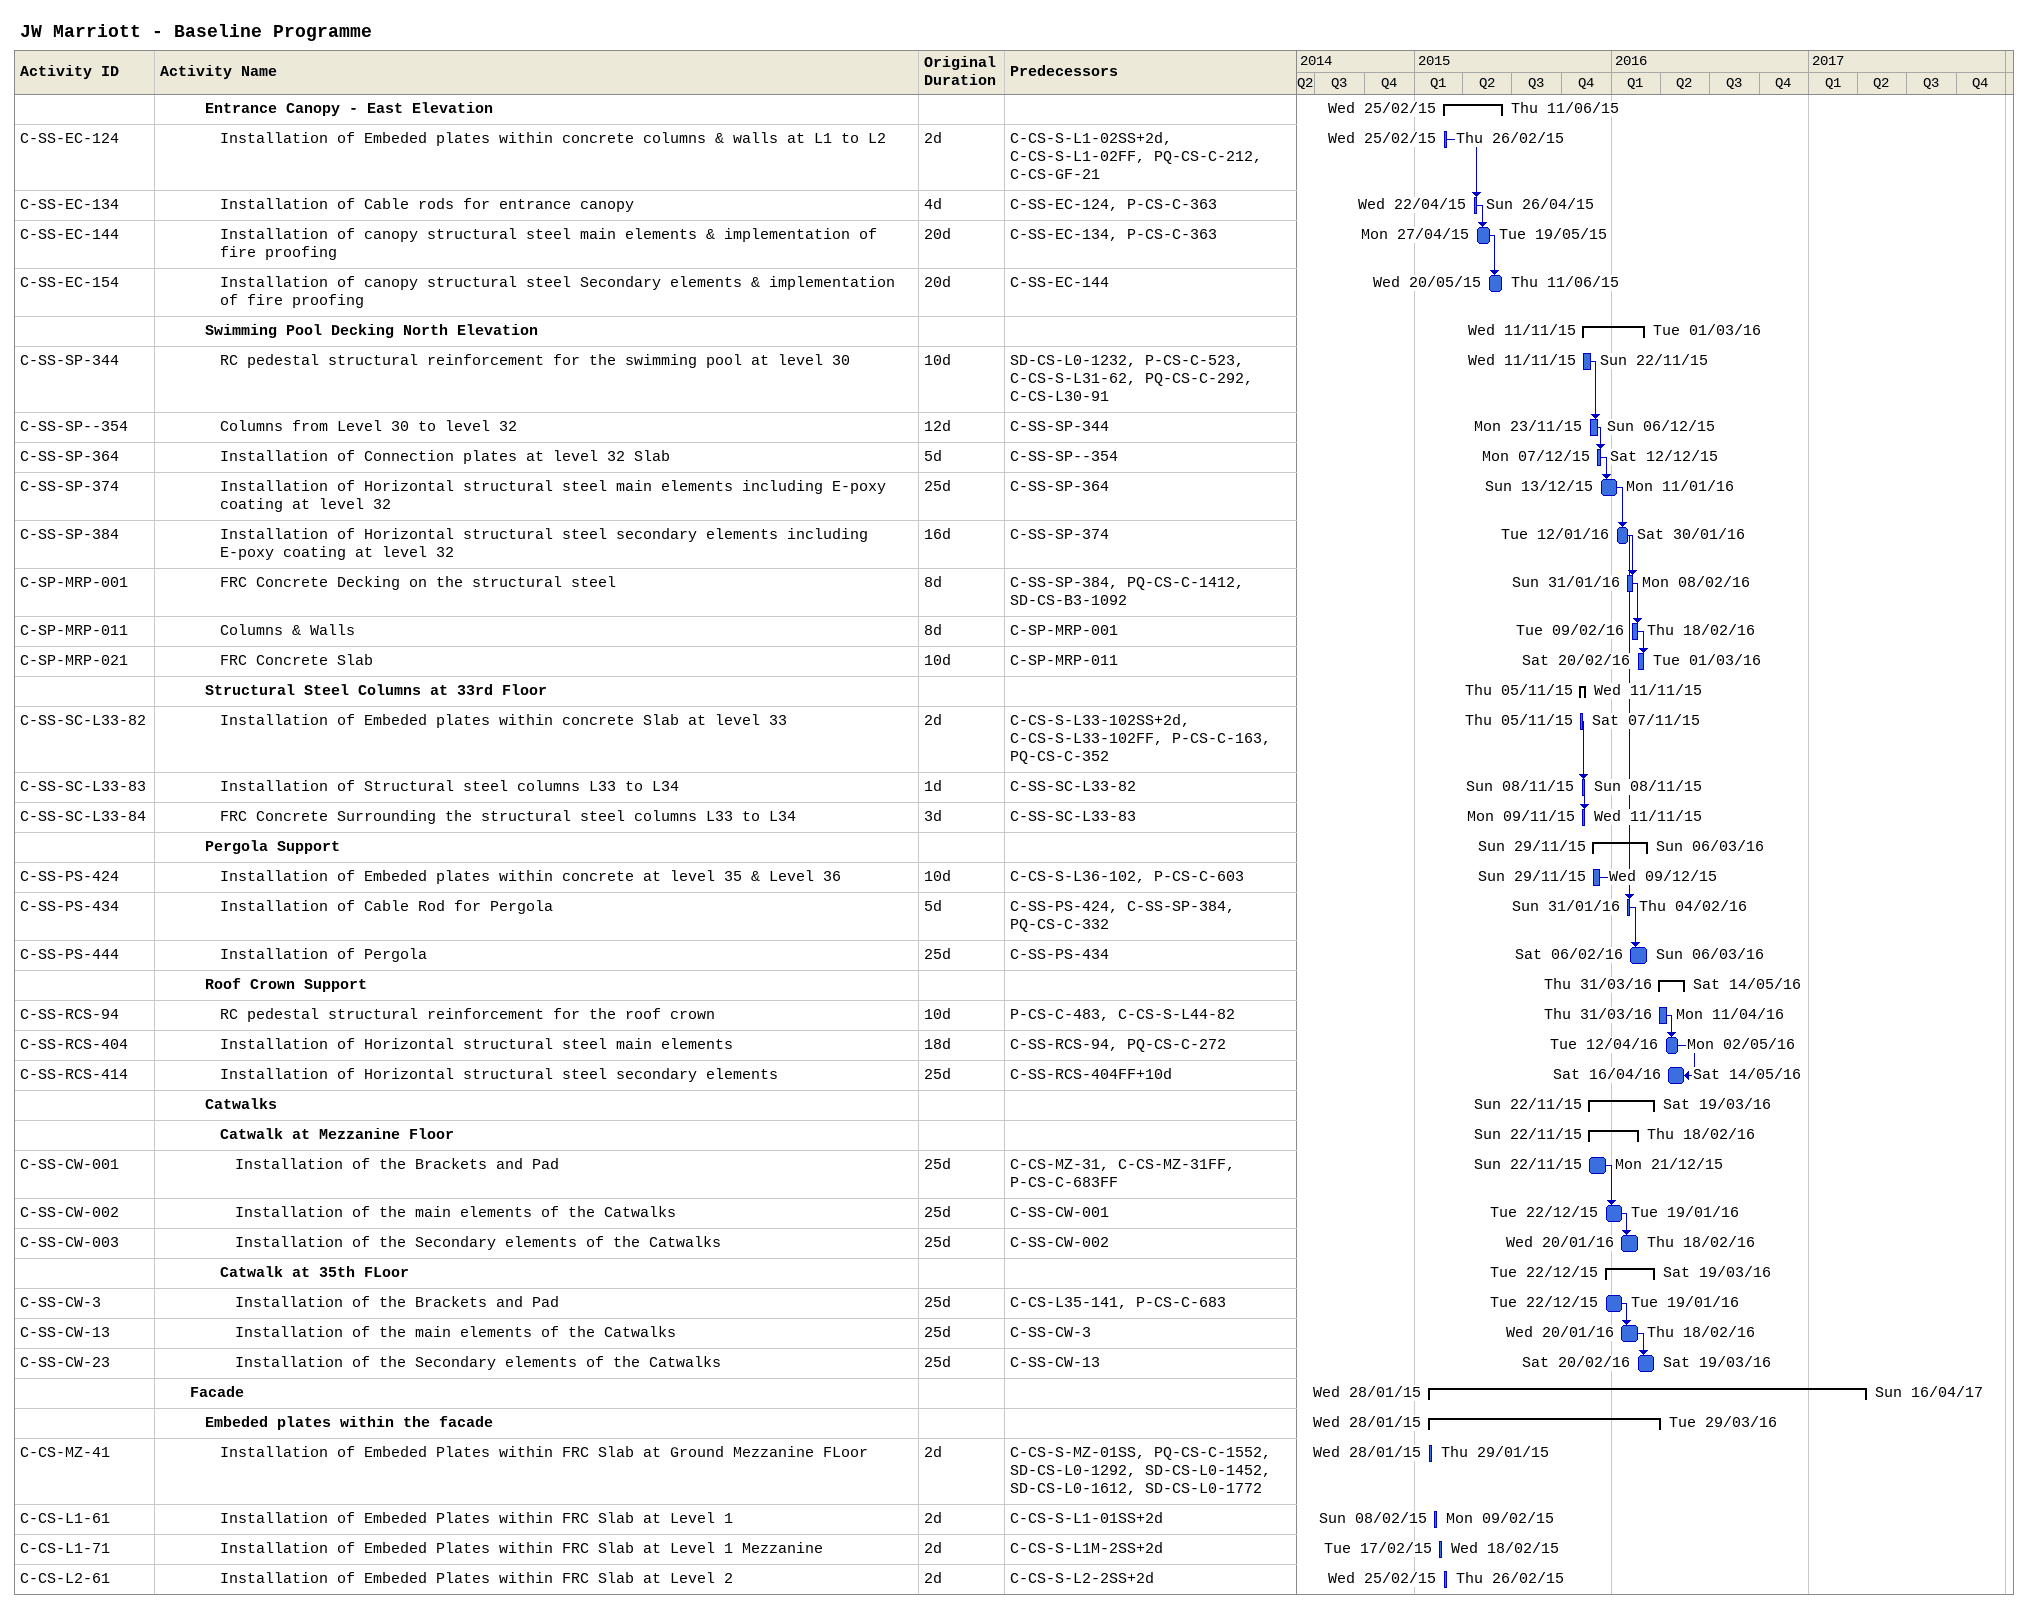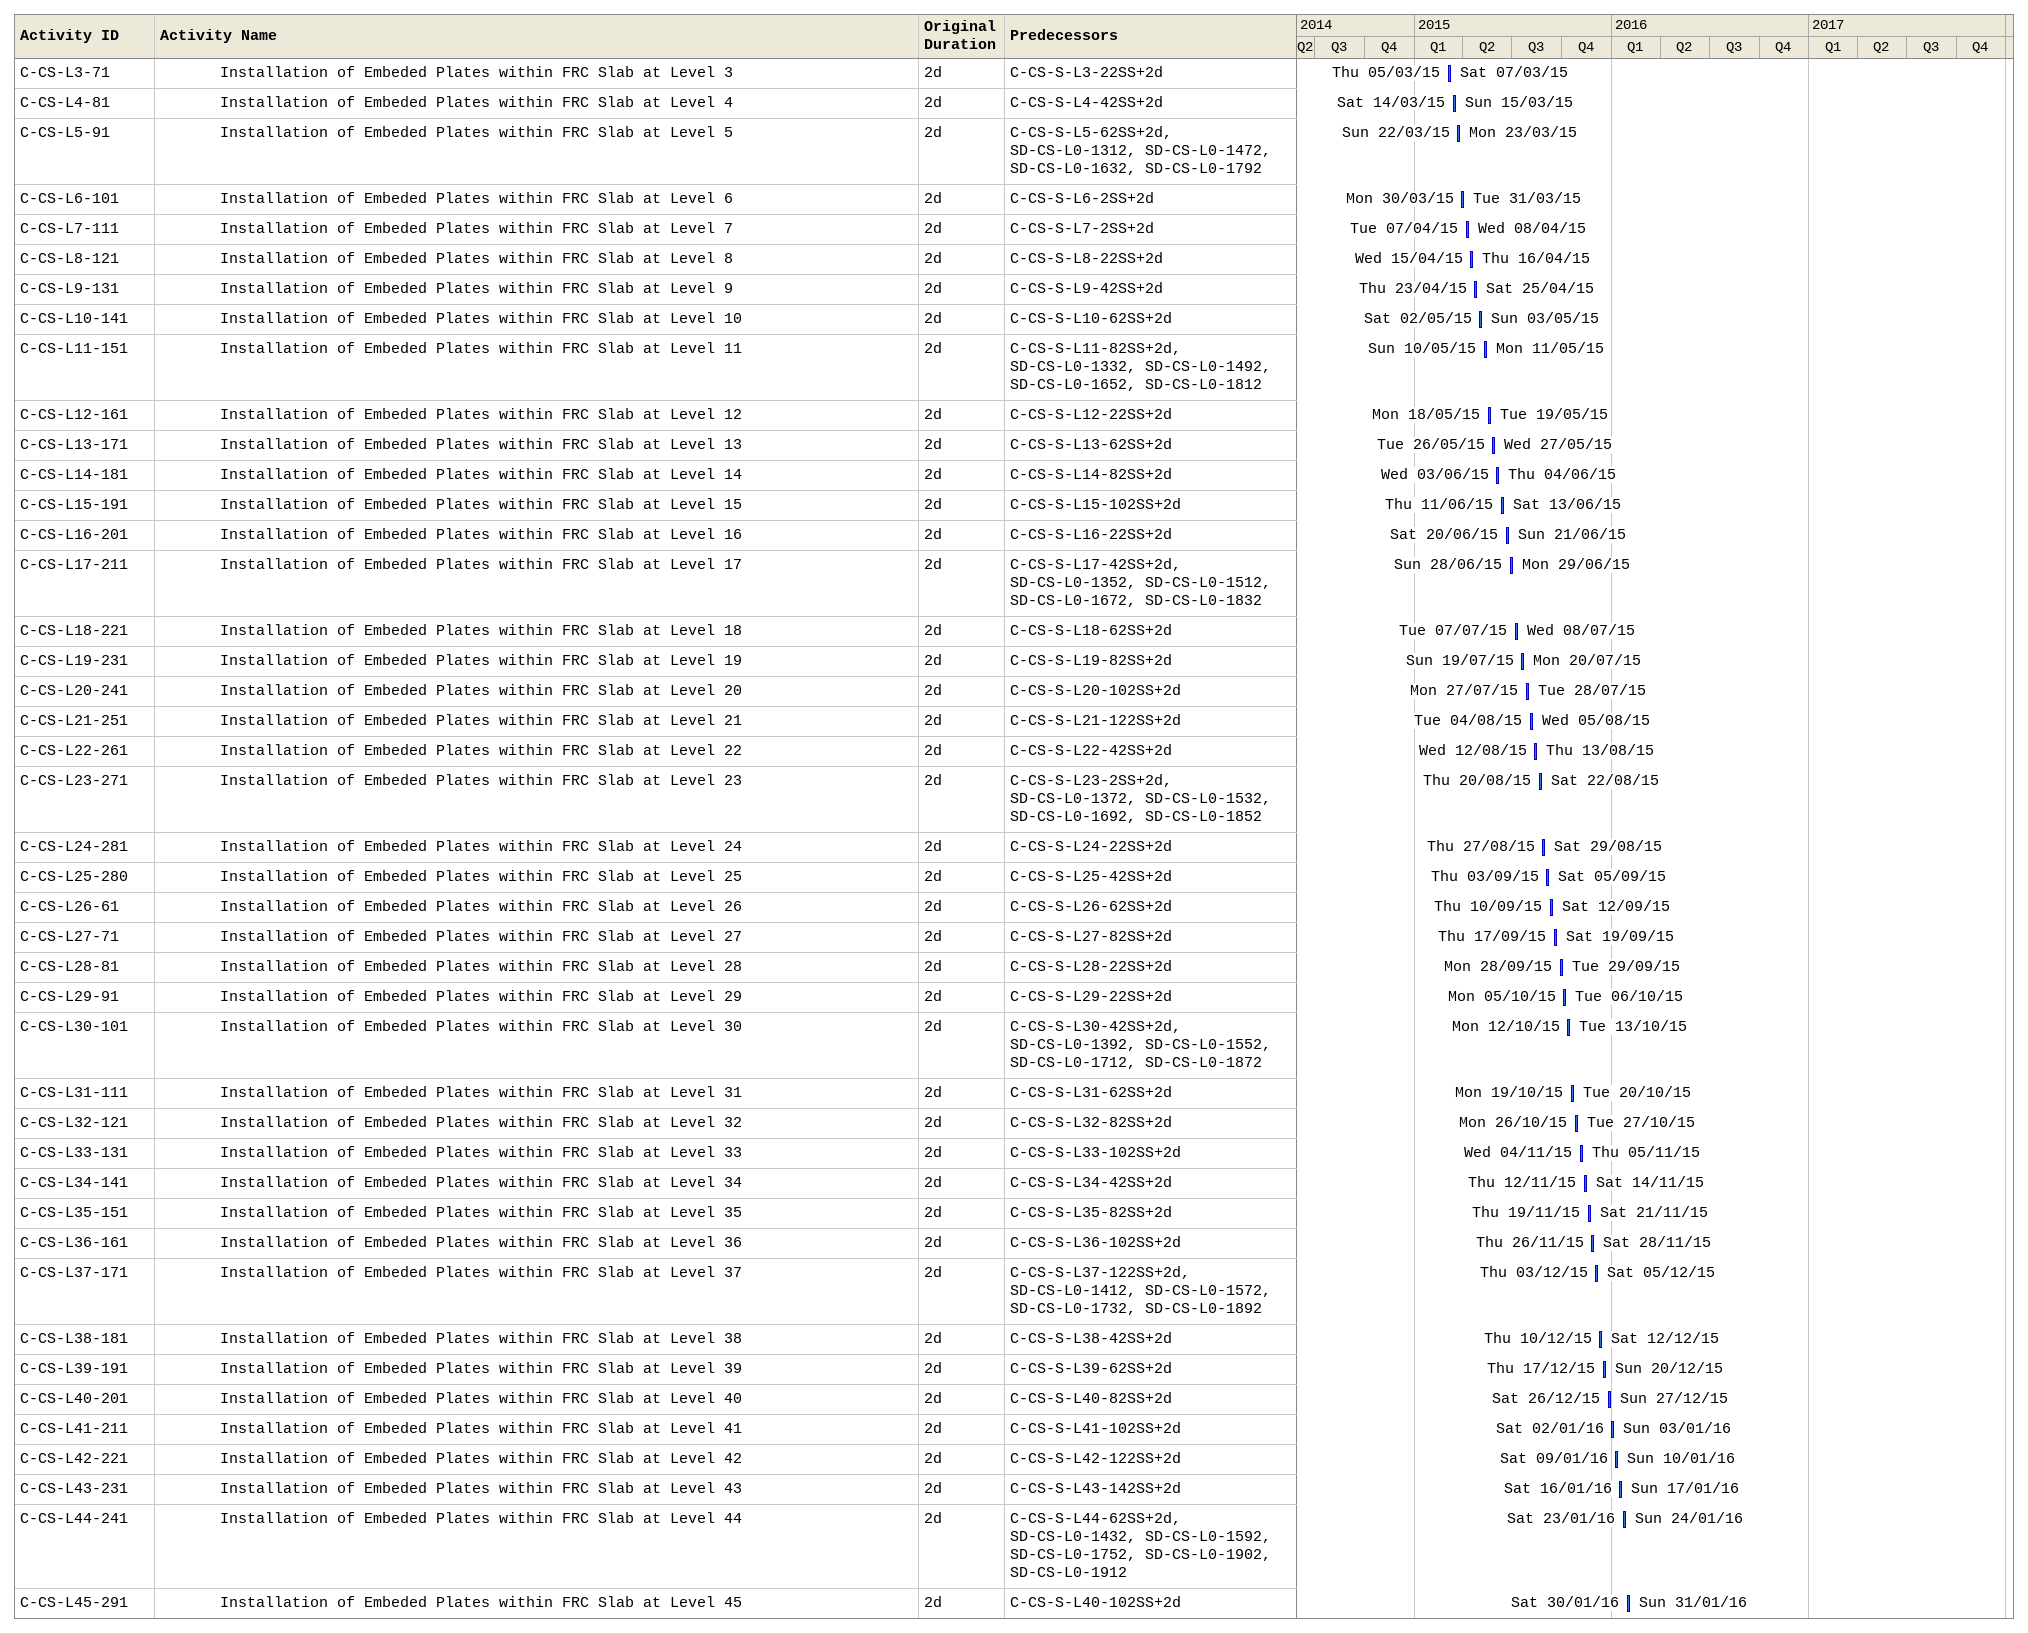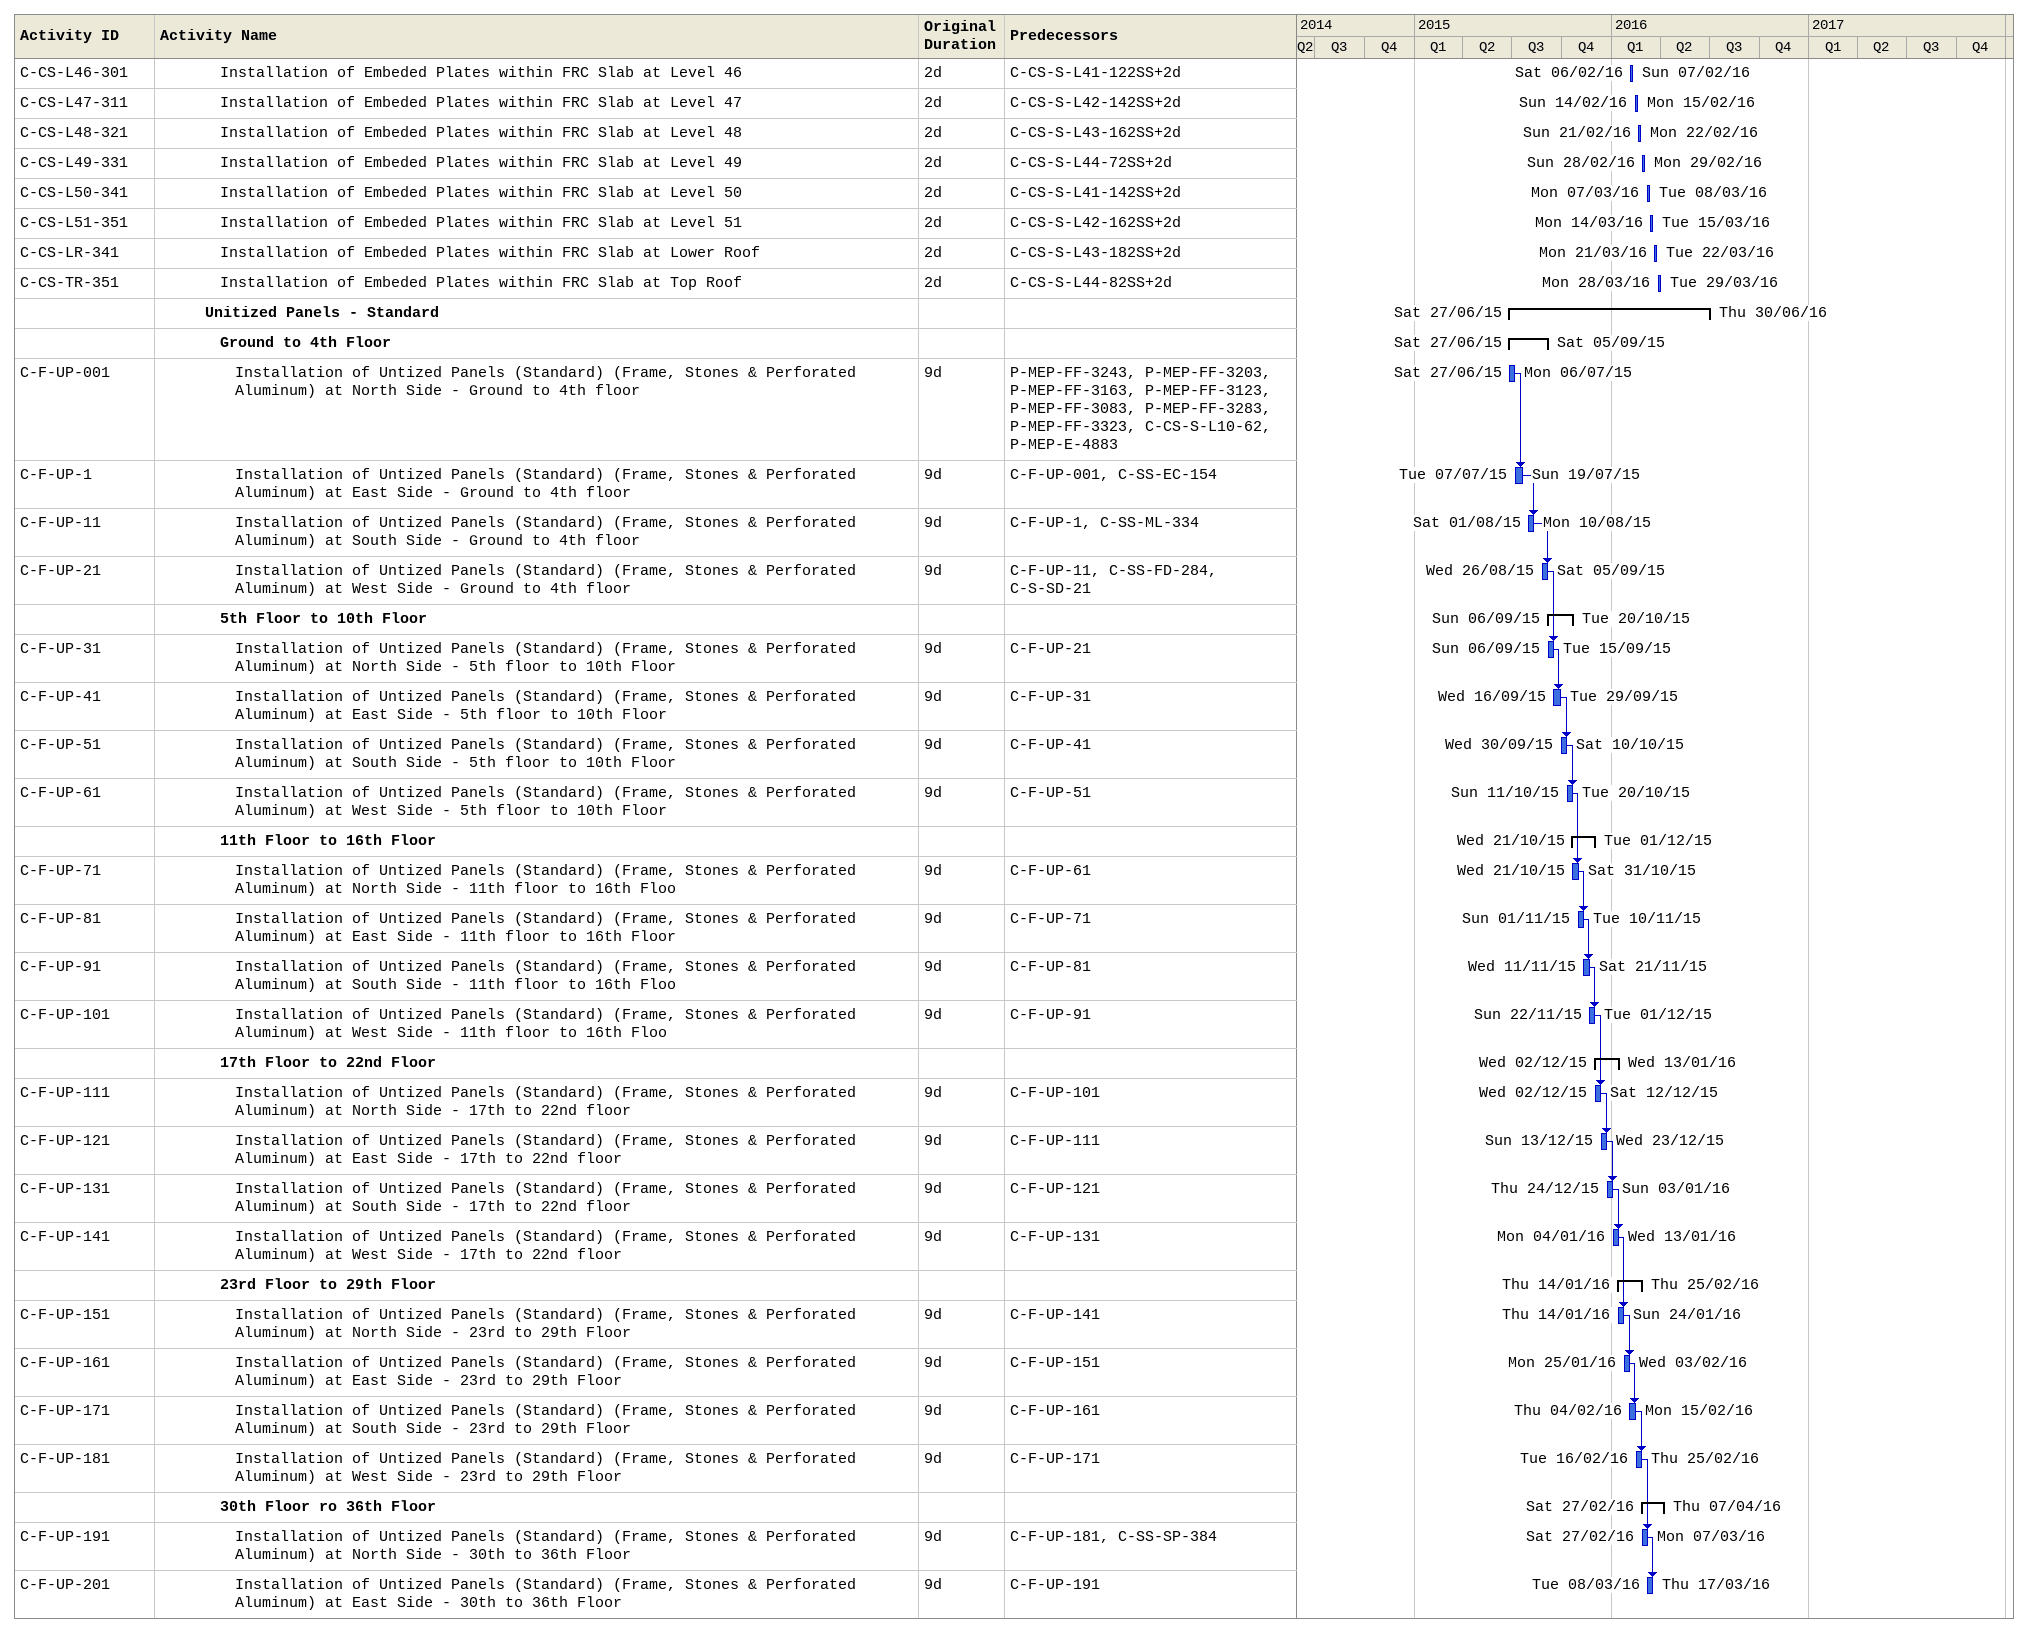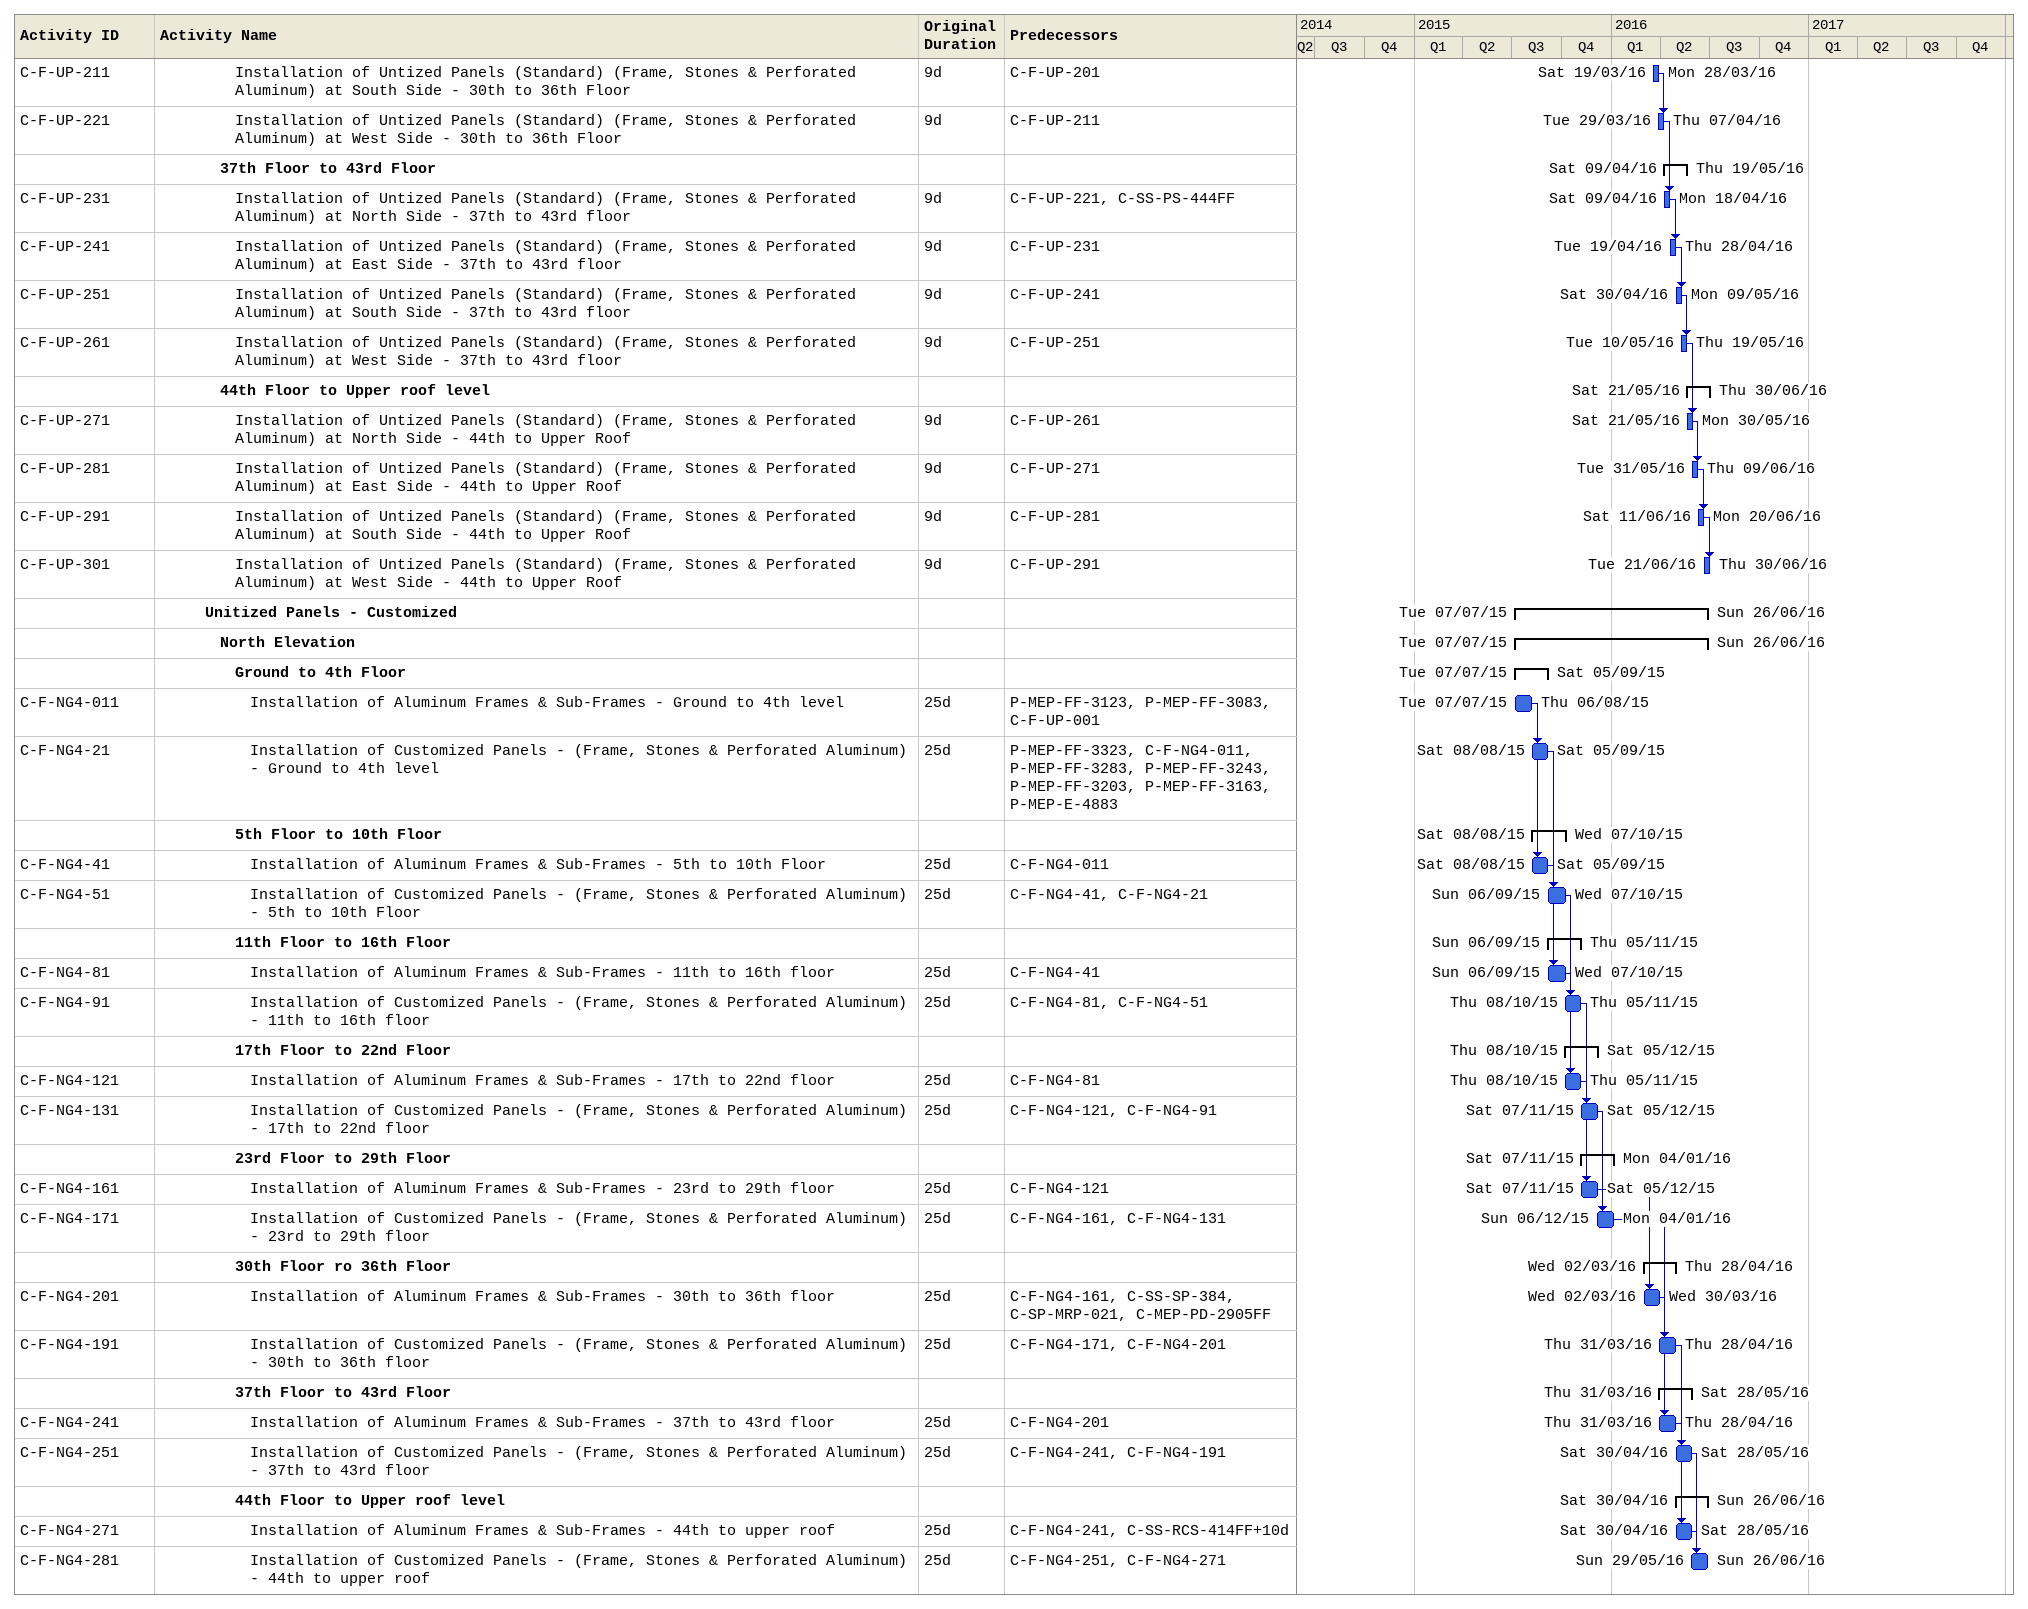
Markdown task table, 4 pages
JW Marriott - Baseline Programme

| ID | Level | Task | Original duration | Start | Finish | Predecessors |
|---|---|---|---|---|---|---|
|  | 4 | **Entrance Canopy - East Elevation** |  | 2015-02-25 | 2015-06-11 |  |
| C-SS-EC-124 | 5 | Installation of Embeded plates within concrete columns & walls at L1 to L2 | 2d | 2015-02-25 | 2015-02-26 | C-CS-S-L1-02SS+2d, C-CS-S-L1-02FF, PQ-CS-C-212, C-CS-GF-21 |
| C-SS-EC-134 | 5 | Installation of Cable rods for entrance canopy | 4d | 2015-04-22 | 2015-04-26 | C-SS-EC-124, P-CS-C-363 |
| C-SS-EC-144 | 5 | Installation of canopy structural steel main elements & implementation of fire proofing | 20d | 2015-04-27 | 2015-05-19 | C-SS-EC-134, P-CS-C-363 |
| C-SS-EC-154 | 5 | Installation of canopy structural steel Secondary elements & implementation of fire proofing | 20d | 2015-05-20 | 2015-06-11 | C-SS-EC-144 |
|  | 4 | **Swimming Pool Decking North Elevation** |  | 2015-11-11 | 2016-03-01 |  |
| C-SS-SP-344 | 5 | RC pedestal structural reinforcement for the swimming pool at level 30 | 10d | 2015-11-11 | 2015-11-22 | SD-CS-L0-1232, P-CS-C-523, C-CS-S-L31-62, PQ-CS-C-292, C-CS-L30-91 |
| C-SS-SP--354 | 5 | Columns from Level 30 to level 32 | 12d | 2015-11-23 | 2015-12-06 | C-SS-SP-344 |
| C-SS-SP-364 | 5 | Installation of Connection plates at level 32 Slab | 5d | 2015-12-07 | 2015-12-12 | C-SS-SP--354 |
| C-SS-SP-374 | 5 | Installation of Horizontal structural steel main elements including E-poxy coating at level 32 | 25d | 2015-12-13 | 2016-01-11 | C-SS-SP-364 |
| C-SS-SP-384 | 5 | Installation of Horizontal structural steel secondary elements including E-poxy coating at level 32 | 16d | 2016-01-12 | 2016-01-30 | C-SS-SP-374 |
| C-SP-MRP-001 | 5 | FRC Concrete Decking on the structural steel | 8d | 2016-01-31 | 2016-02-08 | C-SS-SP-384, PQ-CS-C-1412, SD-CS-B3-1092 |
| C-SP-MRP-011 | 5 | Columns & Walls | 8d | 2016-02-09 | 2016-02-18 | C-SP-MRP-001 |
| C-SP-MRP-021 | 5 | FRC Concrete Slab | 10d | 2016-02-20 | 2016-03-01 | C-SP-MRP-011 |
|  | 4 | **Structural Steel Columns at 33rd Floor** |  | 2015-11-05 | 2015-11-11 |  |
| C-SS-SC-L33-82 | 5 | Installation of Embeded plates within concrete Slab at level 33 | 2d | 2015-11-05 | 2015-11-07 | C-CS-S-L33-102SS+2d, C-CS-S-L33-102FF, P-CS-C-163, PQ-CS-C-352 |
| C-SS-SC-L33-83 | 5 | Installation of Structural steel columns L33 to L34 | 1d | 2015-11-08 | 2015-11-08 | C-SS-SC-L33-82 |
| C-SS-SC-L33-84 | 5 | FRC Concrete Surrounding the structural steel columns L33 to L34 | 3d | 2015-11-09 | 2015-11-11 | C-SS-SC-L33-83 |
|  | 4 | **Pergola Support** |  | 2015-11-29 | 2016-03-06 |  |
| C-SS-PS-424 | 5 | Installation of Embeded plates within concrete at level 35 & Level 36 | 10d | 2015-11-29 | 2015-12-09 | C-CS-S-L36-102, P-CS-C-603 |
| C-SS-PS-434 | 5 | Installation of Cable Rod for Pergola | 5d | 2016-01-31 | 2016-02-04 | C-SS-PS-424, C-SS-SP-384, PQ-CS-C-332 |
| C-SS-PS-444 | 5 | Installation of Pergola | 25d | 2016-02-06 | 2016-03-06 | C-SS-PS-434 |
|  | 4 | **Roof Crown Support** |  | 2016-03-31 | 2016-05-14 |  |
| C-SS-RCS-94 | 5 | RC pedestal structural reinforcement for the roof crown | 10d | 2016-03-31 | 2016-04-11 | P-CS-C-483, C-CS-S-L44-82 |
| C-SS-RCS-404 | 5 | Installation of Horizontal structural steel main elements | 18d | 2016-04-12 | 2016-05-02 | C-SS-RCS-94, PQ-CS-C-272 |
| C-SS-RCS-414 | 5 | Installation of Horizontal structural steel secondary elements | 25d | 2016-04-16 | 2016-05-14 | C-SS-RCS-404FF+10d |
|  | 4 | **Catwalks** |  | 2015-11-22 | 2016-03-19 |  |
|  | 5 | **Catwalk at Mezzanine Floor** |  | 2015-11-22 | 2016-02-18 |  |
| C-SS-CW-001 | 6 | Installation of the Brackets and Pad | 25d | 2015-11-22 | 2015-12-21 | C-CS-MZ-31, C-CS-MZ-31FF, P-CS-C-683FF |
| C-SS-CW-002 | 6 | Installation of the main elements of the Catwalks | 25d | 2015-12-22 | 2016-01-19 | C-SS-CW-001 |
| C-SS-CW-003 | 6 | Installation of the Secondary elements of the Catwalks | 25d | 2016-01-20 | 2016-02-18 | C-SS-CW-002 |
|  | 5 | **Catwalk at 35th FLoor** |  | 2015-12-22 | 2016-03-19 |  |
| C-SS-CW-3 | 6 | Installation of the Brackets and Pad | 25d | 2015-12-22 | 2016-01-19 | C-CS-L35-141, P-CS-C-683 |
| C-SS-CW-13 | 6 | Installation of the main elements of the Catwalks | 25d | 2016-01-20 | 2016-02-18 | C-SS-CW-3 |
| C-SS-CW-23 | 6 | Installation of the Secondary elements of the Catwalks | 25d | 2016-02-20 | 2016-03-19 | C-SS-CW-13 |
|  | 3 | **Facade** |  | 2015-01-28 | 2017-04-16 |  |
|  | 4 | **Embeded plates within the facade** |  | 2015-01-28 | 2016-03-29 |  |
| C-CS-MZ-41 | 5 | Installation of Embeded Plates within FRC Slab at Ground Mezzanine FLoor | 2d | 2015-01-28 | 2015-01-29 | C-CS-S-MZ-01SS, PQ-CS-C-1552, SD-CS-L0-1292, SD-CS-L0-1452, SD-CS-L0-1612, SD-CS-L0-1772 |
| C-CS-L1-61 | 5 | Installation of Embeded Plates within FRC Slab at Level 1 | 2d | 2015-02-08 | 2015-02-09 | C-CS-S-L1-01SS+2d |
| C-CS-L1-71 | 5 | Installation of Embeded Plates within FRC Slab at Level 1 Mezzanine | 2d | 2015-02-17 | 2015-02-18 | C-CS-S-L1M-2SS+2d |
| C-CS-L2-61 | 5 | Installation of Embeded Plates within FRC Slab at Level 2 | 2d | 2015-02-25 | 2015-02-26 | C-CS-S-L2-2SS+2d |
| C-CS-L3-71 | 5 | Installation of Embeded Plates within FRC Slab at Level 3 | 2d | 2015-03-05 | 2015-03-07 | C-CS-S-L3-22SS+2d |
| C-CS-L4-81 | 5 | Installation of Embeded Plates within FRC Slab at Level 4 | 2d | 2015-03-14 | 2015-03-15 | C-CS-S-L4-42SS+2d |
| C-CS-L5-91 | 5 | Installation of Embeded Plates within FRC Slab at Level 5 | 2d | 2015-03-22 | 2015-03-23 | C-CS-S-L5-62SS+2d, SD-CS-L0-1312, SD-CS-L0-1472, SD-CS-L0-1632, SD-CS-L0-1792 |
| C-CS-L6-101 | 5 | Installation of Embeded Plates within FRC Slab at Level 6 | 2d | 2015-03-30 | 2015-03-31 | C-CS-S-L6-2SS+2d |
| C-CS-L7-111 | 5 | Installation of Embeded Plates within FRC Slab at Level 7 | 2d | 2015-04-07 | 2015-04-08 | C-CS-S-L7-2SS+2d |
| C-CS-L8-121 | 5 | Installation of Embeded Plates within FRC Slab at Level 8 | 2d | 2015-04-15 | 2015-04-16 | C-CS-S-L8-22SS+2d |
| C-CS-L9-131 | 5 | Installation of Embeded Plates within FRC Slab at Level 9 | 2d | 2015-04-23 | 2015-04-25 | C-CS-S-L9-42SS+2d |
| C-CS-L10-141 | 5 | Installation of Embeded Plates within FRC Slab at Level 10 | 2d | 2015-05-02 | 2015-05-03 | C-CS-S-L10-62SS+2d |
| C-CS-L11-151 | 5 | Installation of Embeded Plates within FRC Slab at Level 11 | 2d | 2015-05-10 | 2015-05-11 | C-CS-S-L11-82SS+2d, SD-CS-L0-1332, SD-CS-L0-1492, SD-CS-L0-1652, SD-CS-L0-1812 |
| C-CS-L12-161 | 5 | Installation of Embeded Plates within FRC Slab at Level 12 | 2d | 2015-05-18 | 2015-05-19 | C-CS-S-L12-22SS+2d |
| C-CS-L13-171 | 5 | Installation of Embeded Plates within FRC Slab at Level 13 | 2d | 2015-05-26 | 2015-05-27 | C-CS-S-L13-62SS+2d |
| C-CS-L14-181 | 5 | Installation of Embeded Plates within FRC Slab at Level 14 | 2d | 2015-06-03 | 2015-06-04 | C-CS-S-L14-82SS+2d |
| C-CS-L15-191 | 5 | Installation of Embeded Plates within FRC Slab at Level 15 | 2d | 2015-06-11 | 2015-06-13 | C-CS-S-L15-102SS+2d |
| C-CS-L16-201 | 5 | Installation of Embeded Plates within FRC Slab at Level 16 | 2d | 2015-06-20 | 2015-06-21 | C-CS-S-L16-22SS+2d |
| C-CS-L17-211 | 5 | Installation of Embeded Plates within FRC Slab at Level 17 | 2d | 2015-06-28 | 2015-06-29 | C-CS-S-L17-42SS+2d, SD-CS-L0-1352, SD-CS-L0-1512, SD-CS-L0-1672, SD-CS-L0-1832 |
| C-CS-L18-221 | 5 | Installation of Embeded Plates within FRC Slab at Level 18 | 2d | 2015-07-07 | 2015-07-08 | C-CS-S-L18-62SS+2d |
| C-CS-L19-231 | 5 | Installation of Embeded Plates within FRC Slab at Level 19 | 2d | 2015-07-19 | 2015-07-20 | C-CS-S-L19-82SS+2d |
| C-CS-L20-241 | 5 | Installation of Embeded Plates within FRC Slab at Level 20 | 2d | 2015-07-27 | 2015-07-28 | C-CS-S-L20-102SS+2d |
| C-CS-L21-251 | 5 | Installation of Embeded Plates within FRC Slab at Level 21 | 2d | 2015-08-04 | 2015-08-05 | C-CS-S-L21-122SS+2d |
| C-CS-L22-261 | 5 | Installation of Embeded Plates within FRC Slab at Level 22 | 2d | 2015-08-12 | 2015-08-13 | C-CS-S-L22-42SS+2d |
| C-CS-L23-271 | 5 | Installation of Embeded Plates within FRC Slab at Level 23 | 2d | 2015-08-20 | 2015-08-22 | C-CS-S-L23-2SS+2d, SD-CS-L0-1372, SD-CS-L0-1532, SD-CS-L0-1692, SD-CS-L0-1852 |
| C-CS-L24-281 | 5 | Installation of Embeded Plates within FRC Slab at Level 24 | 2d | 2015-08-27 | 2015-08-29 | C-CS-S-L24-22SS+2d |
| C-CS-L25-280 | 5 | Installation of Embeded Plates within FRC Slab at Level 25 | 2d | 2015-09-03 | 2015-09-05 | C-CS-S-L25-42SS+2d |
| C-CS-L26-61 | 5 | Installation of Embeded Plates within FRC Slab at Level 26 | 2d | 2015-09-10 | 2015-09-12 | C-CS-S-L26-62SS+2d |
| C-CS-L27-71 | 5 | Installation of Embeded Plates within FRC Slab at Level 27 | 2d | 2015-09-17 | 2015-09-19 | C-CS-S-L27-82SS+2d |
| C-CS-L28-81 | 5 | Installation of Embeded Plates within FRC Slab at Level 28 | 2d | 2015-09-28 | 2015-09-29 | C-CS-S-L28-22SS+2d |
| C-CS-L29-91 | 5 | Installation of Embeded Plates within FRC Slab at Level 29 | 2d | 2015-10-05 | 2015-10-06 | C-CS-S-L29-22SS+2d |
| C-CS-L30-101 | 5 | Installation of Embeded Plates within FRC Slab at Level 30 | 2d | 2015-10-12 | 2015-10-13 | C-CS-S-L30-42SS+2d, SD-CS-L0-1392, SD-CS-L0-1552, SD-CS-L0-1712, SD-CS-L0-1872 |
| C-CS-L31-111 | 5 | Installation of Embeded Plates within FRC Slab at Level 31 | 2d | 2015-10-19 | 2015-10-20 | C-CS-S-L31-62SS+2d |
| C-CS-L32-121 | 5 | Installation of Embeded Plates within FRC Slab at Level 32 | 2d | 2015-10-26 | 2015-10-27 | C-CS-S-L32-82SS+2d |
| C-CS-L33-131 | 5 | Installation of Embeded Plates within FRC Slab at Level 33 | 2d | 2015-11-04 | 2015-11-05 | C-CS-S-L33-102SS+2d |
| C-CS-L34-141 | 5 | Installation of Embeded Plates within FRC Slab at Level 34 | 2d | 2015-11-12 | 2015-11-14 | C-CS-S-L34-42SS+2d |
| C-CS-L35-151 | 5 | Installation of Embeded Plates within FRC Slab at Level 35 | 2d | 2015-11-19 | 2015-11-21 | C-CS-S-L35-82SS+2d |
| C-CS-L36-161 | 5 | Installation of Embeded Plates within FRC Slab at Level 36 | 2d | 2015-11-26 | 2015-11-28 | C-CS-S-L36-102SS+2d |
| C-CS-L37-171 | 5 | Installation of Embeded Plates within FRC Slab at Level 37 | 2d | 2015-12-03 | 2015-12-05 | C-CS-S-L37-122SS+2d, SD-CS-L0-1412, SD-CS-L0-1572, SD-CS-L0-1732, SD-CS-L0-1892 |
| C-CS-L38-181 | 5 | Installation of Embeded Plates within FRC Slab at Level 38 | 2d | 2015-12-10 | 2015-12-12 | C-CS-S-L38-42SS+2d |
| C-CS-L39-191 | 5 | Installation of Embeded Plates within FRC Slab at Level 39 | 2d | 2015-12-17 | 2015-12-20 | C-CS-S-L39-62SS+2d |
| C-CS-L40-201 | 5 | Installation of Embeded Plates within FRC Slab at Level 40 | 2d | 2015-12-26 | 2015-12-27 | C-CS-S-L40-82SS+2d |
| C-CS-L41-211 | 5 | Installation of Embeded Plates within FRC Slab at Level 41 | 2d | 2016-01-02 | 2016-01-03 | C-CS-S-L41-102SS+2d |
| C-CS-L42-221 | 5 | Installation of Embeded Plates within FRC Slab at Level 42 | 2d | 2016-01-09 | 2016-01-10 | C-CS-S-L42-122SS+2d |
| C-CS-L43-231 | 5 | Installation of Embeded Plates within FRC Slab at Level 43 | 2d | 2016-01-16 | 2016-01-17 | C-CS-S-L43-142SS+2d |
| C-CS-L44-241 | 5 | Installation of Embeded Plates within FRC Slab at Level 44 | 2d | 2016-01-23 | 2016-01-24 | C-CS-S-L44-62SS+2d, SD-CS-L0-1432, SD-CS-L0-1592, SD-CS-L0-1752, SD-CS-L0-1902, SD-CS-L0-1912 |
| C-CS-L45-291 | 5 | Installation of Embeded Plates within FRC Slab at Level 45 | 2d | 2016-01-30 | 2016-01-31 | C-CS-S-L40-102SS+2d |
| C-CS-L46-301 | 5 | Installation of Embeded Plates within FRC Slab at Level 46 | 2d | 2016-02-06 | 2016-02-07 | C-CS-S-L41-122SS+2d |
| C-CS-L47-311 | 5 | Installation of Embeded Plates within FRC Slab at Level 47 | 2d | 2016-02-14 | 2016-02-15 | C-CS-S-L42-142SS+2d |
| C-CS-L48-321 | 5 | Installation of Embeded Plates within FRC Slab at Level 48 | 2d | 2016-02-21 | 2016-02-22 | C-CS-S-L43-162SS+2d |
| C-CS-L49-331 | 5 | Installation of Embeded Plates within FRC Slab at Level 49 | 2d | 2016-02-28 | 2016-02-29 | C-CS-S-L44-72SS+2d |
| C-CS-L50-341 | 5 | Installation of Embeded Plates within FRC Slab at Level 50 | 2d | 2016-03-07 | 2016-03-08 | C-CS-S-L41-142SS+2d |
| C-CS-L51-351 | 5 | Installation of Embeded Plates within FRC Slab at Level 51 | 2d | 2016-03-14 | 2016-03-15 | C-CS-S-L42-162SS+2d |
| C-CS-LR-341 | 5 | Installation of Embeded Plates within FRC Slab at Lower Roof | 2d | 2016-03-21 | 2016-03-22 | C-CS-S-L43-182SS+2d |
| C-CS-TR-351 | 5 | Installation of Embeded Plates within FRC Slab at Top Roof | 2d | 2016-03-28 | 2016-03-29 | C-CS-S-L44-82SS+2d |
|  | 4 | **Unitized Panels - Standard** |  | 2015-06-27 | 2016-06-30 |  |
|  | 5 | **Ground to 4th Floor** |  | 2015-06-27 | 2015-09-05 |  |
| C-F-UP-001 | 6 | Installation of Untized Panels (Standard) (Frame, Stones & Perforated Aluminum) at North Side - Ground to 4th floor | 9d | 2015-06-27 | 2015-07-06 | P-MEP-FF-3243, P-MEP-FF-3203, P-MEP-FF-3163, P-MEP-FF-3123, P-MEP-FF-3083, P-MEP-FF-3283, P-MEP-FF-3323, C-CS-S-L10-62, P-MEP-E-4883 |
| C-F-UP-1 | 6 | Installation of Untized Panels (Standard) (Frame, Stones & Perforated Aluminum) at East Side - Ground to 4th floor | 9d | 2015-07-07 | 2015-07-19 | C-F-UP-001, C-SS-EC-154 |
| C-F-UP-11 | 6 | Installation of Untized Panels (Standard) (Frame, Stones & Perforated Aluminum) at South Side - Ground to 4th floor | 9d | 2015-08-01 | 2015-08-10 | C-F-UP-1, C-SS-ML-334 |
| C-F-UP-21 | 6 | Installation of Untized Panels (Standard) (Frame, Stones & Perforated Aluminum) at West Side - Ground to 4th floor | 9d | 2015-08-26 | 2015-09-05 | C-F-UP-11, C-SS-FD-284, C-S-SD-21 |
|  | 5 | **5th Floor to 10th Floor** |  | 2015-09-06 | 2015-10-20 |  |
| C-F-UP-31 | 6 | Installation of Untized Panels (Standard) (Frame, Stones & Perforated Aluminum) at North Side - 5th floor to 10th Floor | 9d | 2015-09-06 | 2015-09-15 | C-F-UP-21 |
| C-F-UP-41 | 6 | Installation of Untized Panels (Standard) (Frame, Stones & Perforated Aluminum) at East Side - 5th floor to 10th Floor | 9d | 2015-09-16 | 2015-09-29 | C-F-UP-31 |
| C-F-UP-51 | 6 | Installation of Untized Panels (Standard) (Frame, Stones & Perforated Aluminum) at South Side - 5th floor to 10th Floor | 9d | 2015-09-30 | 2015-10-10 | C-F-UP-41 |
| C-F-UP-61 | 6 | Installation of Untized Panels (Standard) (Frame, Stones & Perforated Aluminum) at West Side - 5th floor to 10th Floor | 9d | 2015-10-11 | 2015-10-20 | C-F-UP-51 |
|  | 5 | **11th Floor to 16th Floor** |  | 2015-10-21 | 2015-12-01 |  |
| C-F-UP-71 | 6 | Installation of Untized Panels (Standard) (Frame, Stones & Perforated Aluminum) at North Side - 11th floor to 16th Floo | 9d | 2015-10-21 | 2015-10-31 | C-F-UP-61 |
| C-F-UP-81 | 6 | Installation of Untized Panels (Standard) (Frame, Stones & Perforated Aluminum) at East Side - 11th floor to 16th Floor | 9d | 2015-11-01 | 2015-11-10 | C-F-UP-71 |
| C-F-UP-91 | 6 | Installation of Untized Panels (Standard) (Frame, Stones & Perforated Aluminum) at South Side - 11th floor to 16th Floo | 9d | 2015-11-11 | 2015-11-21 | C-F-UP-81 |
| C-F-UP-101 | 6 | Installation of Untized Panels (Standard) (Frame, Stones & Perforated Aluminum) at West Side - 11th floor to 16th Floo | 9d | 2015-11-22 | 2015-12-01 | C-F-UP-91 |
|  | 5 | **17th Floor to 22nd Floor** |  | 2015-12-02 | 2016-01-13 |  |
| C-F-UP-111 | 6 | Installation of Untized Panels (Standard) (Frame, Stones & Perforated Aluminum) at North Side - 17th to 22nd floor | 9d | 2015-12-02 | 2015-12-12 | C-F-UP-101 |
| C-F-UP-121 | 6 | Installation of Untized Panels (Standard) (Frame, Stones & Perforated Aluminum) at East Side - 17th to 22nd floor | 9d | 2015-12-13 | 2015-12-23 | C-F-UP-111 |
| C-F-UP-131 | 6 | Installation of Untized Panels (Standard) (Frame, Stones & Perforated Aluminum) at South Side - 17th to 22nd floor | 9d | 2015-12-24 | 2016-01-03 | C-F-UP-121 |
| C-F-UP-141 | 6 | Installation of Untized Panels (Standard) (Frame, Stones & Perforated Aluminum) at West Side - 17th to 22nd floor | 9d | 2016-01-04 | 2016-01-13 | C-F-UP-131 |
|  | 5 | **23rd Floor to 29th Floor** |  | 2016-01-14 | 2016-02-25 |  |
| C-F-UP-151 | 6 | Installation of Untized Panels (Standard) (Frame, Stones & Perforated Aluminum) at North Side - 23rd to 29th Floor | 9d | 2016-01-14 | 2016-01-24 | C-F-UP-141 |
| C-F-UP-161 | 6 | Installation of Untized Panels (Standard) (Frame, Stones & Perforated Aluminum) at East Side - 23rd to 29th Floor | 9d | 2016-01-25 | 2016-02-03 | C-F-UP-151 |
| C-F-UP-171 | 6 | Installation of Untized Panels (Standard) (Frame, Stones & Perforated Aluminum) at South Side - 23rd to 29th Floor | 9d | 2016-02-04 | 2016-02-15 | C-F-UP-161 |
| C-F-UP-181 | 6 | Installation of Untized Panels (Standard) (Frame, Stones & Perforated Aluminum) at West Side - 23rd to 29th Floor | 9d | 2016-02-16 | 2016-02-25 | C-F-UP-171 |
|  | 5 | **30th Floor ro 36th Floor** |  | 2016-02-27 | 2016-04-07 |  |
| C-F-UP-191 | 6 | Installation of Untized Panels (Standard) (Frame, Stones & Perforated Aluminum) at North Side - 30th to 36th Floor | 9d | 2016-02-27 | 2016-03-07 | C-F-UP-181, C-SS-SP-384 |
| C-F-UP-201 | 6 | Installation of Untized Panels (Standard) (Frame, Stones & Perforated Aluminum) at East Side - 30th to 36th Floor | 9d | 2016-03-08 | 2016-03-17 | C-F-UP-191 |
| C-F-UP-211 | 6 | Installation of Untized Panels (Standard) (Frame, Stones & Perforated Aluminum) at South Side - 30th to 36th Floor | 9d | 2016-03-19 | 2016-03-28 | C-F-UP-201 |
| C-F-UP-221 | 6 | Installation of Untized Panels (Standard) (Frame, Stones & Perforated Aluminum) at West Side - 30th to 36th Floor | 9d | 2016-03-29 | 2016-04-07 | C-F-UP-211 |
|  | 5 | **37th Floor to 43rd Floor** |  | 2016-04-09 | 2016-05-19 |  |
| C-F-UP-231 | 6 | Installation of Untized Panels (Standard) (Frame, Stones & Perforated Aluminum) at North Side - 37th to 43rd floor | 9d | 2016-04-09 | 2016-04-18 | C-F-UP-221, C-SS-PS-444FF |
| C-F-UP-241 | 6 | Installation of Untized Panels (Standard) (Frame, Stones & Perforated Aluminum) at East Side - 37th to 43rd floor | 9d | 2016-04-19 | 2016-04-28 | C-F-UP-231 |
| C-F-UP-251 | 6 | Installation of Untized Panels (Standard) (Frame, Stones & Perforated Aluminum) at South Side - 37th to 43rd floor | 9d | 2016-04-30 | 2016-05-09 | C-F-UP-241 |
| C-F-UP-261 | 6 | Installation of Untized Panels (Standard) (Frame, Stones & Perforated Aluminum) at West Side - 37th to 43rd floor | 9d | 2016-05-10 | 2016-05-19 | C-F-UP-251 |
|  | 5 | **44th Floor to Upper roof level** |  | 2016-05-21 | 2016-06-30 |  |
| C-F-UP-271 | 6 | Installation of Untized Panels (Standard) (Frame, Stones & Perforated Aluminum) at North Side - 44th to Upper Roof | 9d | 2016-05-21 | 2016-05-30 | C-F-UP-261 |
| C-F-UP-281 | 6 | Installation of Untized Panels (Standard) (Frame, Stones & Perforated Aluminum) at East Side - 44th to Upper Roof | 9d | 2016-05-31 | 2016-06-09 | C-F-UP-271 |
| C-F-UP-291 | 6 | Installation of Untized Panels (Standard) (Frame, Stones & Perforated Aluminum) at South Side - 44th to Upper Roof | 9d | 2016-06-11 | 2016-06-20 | C-F-UP-281 |
| C-F-UP-301 | 6 | Installation of Untized Panels (Standard) (Frame, Stones & Perforated Aluminum) at West Side - 44th to Upper Roof | 9d | 2016-06-21 | 2016-06-30 | C-F-UP-291 |
|  | 4 | **Unitized Panels - Customized** |  | 2015-07-07 | 2016-06-26 |  |
|  | 5 | **North Elevation** |  | 2015-07-07 | 2016-06-26 |  |
|  | 6 | **Ground to 4th Floor** |  | 2015-07-07 | 2015-09-05 |  |
| C-F-NG4-011 | 7 | Installation of Aluminum Frames & Sub-Frames - Ground to 4th level | 25d | 2015-07-07 | 2015-08-06 | P-MEP-FF-3123, P-MEP-FF-3083, C-F-UP-001 |
| C-F-NG4-21 | 7 | Installation of Customized Panels - (Frame, Stones & Perforated Aluminum) - Ground to 4th level | 25d | 2015-08-08 | 2015-09-05 | P-MEP-FF-3323, C-F-NG4-011, P-MEP-FF-3283, P-MEP-FF-3243, P-MEP-FF-3203, P-MEP-FF-3163, P-MEP-E-4883 |
|  | 6 | **5th Floor to 10th Floor** |  | 2015-08-08 | 2015-10-07 |  |
| C-F-NG4-41 | 7 | Installation of Aluminum Frames & Sub-Frames - 5th to 10th Floor | 25d | 2015-08-08 | 2015-09-05 | C-F-NG4-011 |
| C-F-NG4-51 | 7 | Installation of Customized Panels - (Frame, Stones & Perforated Aluminum) - 5th to 10th Floor | 25d | 2015-09-06 | 2015-10-07 | C-F-NG4-41, C-F-NG4-21 |
|  | 6 | **11th Floor to 16th Floor** |  | 2015-09-06 | 2015-11-05 |  |
| C-F-NG4-81 | 7 | Installation of Aluminum Frames & Sub-Frames - 11th to 16th floor | 25d | 2015-09-06 | 2015-10-07 | C-F-NG4-41 |
| C-F-NG4-91 | 7 | Installation of Customized Panels - (Frame, Stones & Perforated Aluminum) - 11th to 16th floor | 25d | 2015-10-08 | 2015-11-05 | C-F-NG4-81, C-F-NG4-51 |
|  | 6 | **17th Floor to 22nd Floor** |  | 2015-10-08 | 2015-12-05 |  |
| C-F-NG4-121 | 7 | Installation of Aluminum Frames & Sub-Frames - 17th to 22nd floor | 25d | 2015-10-08 | 2015-11-05 | C-F-NG4-81 |
| C-F-NG4-131 | 7 | Installation of Customized Panels - (Frame, Stones & Perforated Aluminum) - 17th to 22nd floor | 25d | 2015-11-07 | 2015-12-05 | C-F-NG4-121, C-F-NG4-91 |
|  | 6 | **23rd Floor to 29th Floor** |  | 2015-11-07 | 2016-01-04 |  |
| C-F-NG4-161 | 7 | Installation of Aluminum Frames & Sub-Frames - 23rd to 29th floor | 25d | 2015-11-07 | 2015-12-05 | C-F-NG4-121 |
| C-F-NG4-171 | 7 | Installation of Customized Panels - (Frame, Stones & Perforated Aluminum) - 23rd to 29th floor | 25d | 2015-12-06 | 2016-01-04 | C-F-NG4-161, C-F-NG4-131 |
|  | 6 | **30th Floor ro 36th Floor** |  | 2016-03-02 | 2016-04-28 |  |
| C-F-NG4-201 | 7 | Installation of Aluminum Frames & Sub-Frames - 30th to 36th floor | 25d | 2016-03-02 | 2016-03-30 | C-F-NG4-161, C-SS-SP-384, C-SP-MRP-021, C-MEP-PD-2905FF |
| C-F-NG4-191 | 7 | Installation of Customized Panels - (Frame, Stones & Perforated Aluminum) - 30th to 36th floor | 25d | 2016-03-31 | 2016-04-28 | C-F-NG4-171, C-F-NG4-201 |
|  | 6 | **37th Floor to 43rd Floor** |  | 2016-03-31 | 2016-05-28 |  |
| C-F-NG4-241 | 7 | Installation of Aluminum Frames & Sub-Frames - 37th to 43rd floor | 25d | 2016-03-31 | 2016-04-28 | C-F-NG4-201 |
| C-F-NG4-251 | 7 | Installation of Customized Panels - (Frame, Stones & Perforated Aluminum) - 37th to 43rd floor | 25d | 2016-04-30 | 2016-05-28 | C-F-NG4-241, C-F-NG4-191 |
|  | 6 | **44th Floor to Upper roof level** |  | 2016-04-30 | 2016-06-26 |  |
| C-F-NG4-271 | 7 | Installation of Aluminum Frames & Sub-Frames - 44th to upper roof | 25d | 2016-04-30 | 2016-05-28 | C-F-NG4-241, C-SS-RCS-414FF+10d |
| C-F-NG4-281 | 7 | Installation of Customized Panels - (Frame, Stones & Perforated Aluminum) - 44th to upper roof | 25d | 2016-05-29 | 2016-06-26 | C-F-NG4-251, C-F-NG4-271 |
